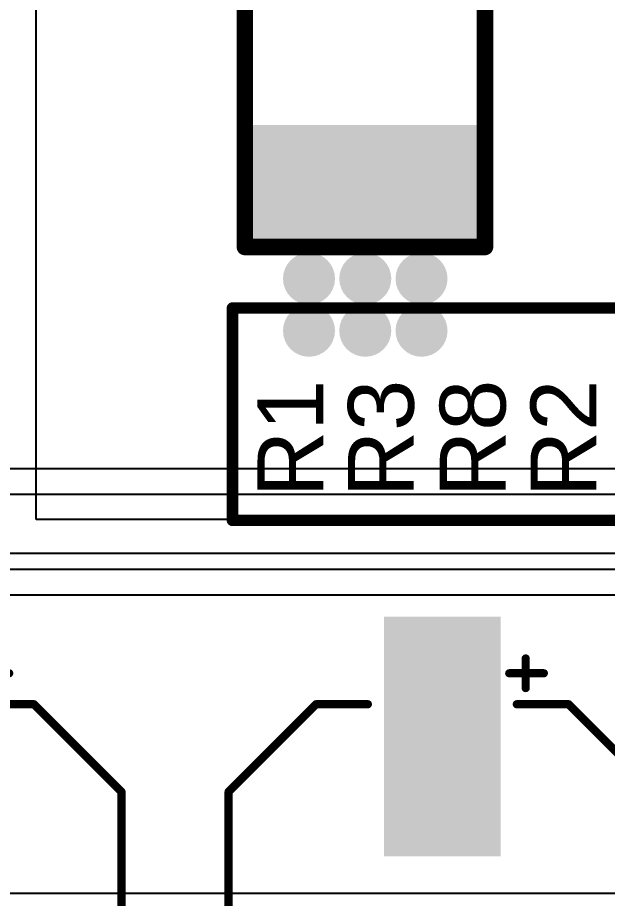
# Model space of a CAD drawing. Header units: millimetres. Extents: x -1.53 to 7.44, y -0.61 to 4.57.
# Drawn here: x -0.824 to -0.466, y 2.585 to 3.121 of the extents above; entities that cross this region are included whole.
import ezdxf

# ---------------------------------------------------------------- set-up
doc = ezdxf.new("R2010")
doc.units = ezdxf.units.MM
doc.header["$MEASUREMENT"] = 0
for name, color, linetype in [('BottomLayer', 5, 'Continuous'), ('BottomSolder', 6, 'Continuous'), ('TopLayer', 1, 'Continuous'), ('TopOverlay', 2, 'Continuous'), ('TopPaste', 8, 'Continuous'), ('TopSolder', 216, 'Continuous'), ('ViaHoleLayer', 16, 'Continuous')]:
    doc.layers.add(name, color=color, linetype=linetype)
doc.styles.add('Arial', font='', dxfattribs={"height": 0.2})
doc.styles.get('Arial').set_extended_font_data('Arial')

# ---------------------------------------------------------------- blocks, each defined once
blk = doc.blocks.new('RES_2512_128')
at = {"layer": 'TopLayer'}
for points in [[(-0.15945, 0.06693), (-0.09646, 0.06693), (-0.09646, -0.06693), (-0.15945, -0.06693)], [(0.09646, 0.06693), (0.15945, 0.06693), (0.15945, -0.06693), (0.09646, -0.06693)]]:
    blk.add_hatch(color=1, dxfattribs=at).paths.add_polyline_path(points)
at = {"layer": 'TopPaste'}
for points in [[(-0.15945, 0.06693), (-0.09646, 0.06693), (-0.09646, -0.06693), (-0.15945, -0.06693)], [(0.09646, 0.06693), (0.15945, 0.06693), (0.15945, -0.06693), (0.09646, -0.06693)]]:
    blk.add_hatch(color=8, dxfattribs=at).paths.add_polyline_path(points)
at = {"layer": 'TopSolder'}
for points in [[(-0.16345, 0.07093), (-0.09246, 0.07093), (-0.09246, -0.07093), (-0.16345, -0.07093)], [(0.09246, 0.07093), (0.16345, 0.07093), (0.16345, -0.07093), (0.09246, -0.07093)]]:
    blk.add_hatch(color=216, dxfattribs=at).paths.add_polyline_path(points)
at = {"layer": 'TopOverlay', "const_width": 0.01}
for points in [[(0.16679, 0.073), (-0.167, 0.073)], [(-0.167, -0.073), (-0.167, 0.073)], [(0.16679, -0.073), (0.16679, 0.073)], [(0.16679, -0.073), (-0.167, -0.073)]]:
    blk.add_lwpolyline(points, dxfattribs=at)
at = {"layer": 'TopOverlay', "const_width": 0.005}
for points in [[(-0.1695, 0.073, 1), (-0.1645, 0.073, 1)], [(-0.1695, 0.073, 1), (-0.1645, 0.073, 1)], [(0.16429, 0.073, 1), (0.16929, 0.073, 1)], [(0.16429, 0.073, 1), (0.16929, 0.073, 1)], [(-0.1695, -0.073, 1), (-0.1645, -0.073, 1)], [(-0.1695, -0.073, 1), (-0.1645, -0.073, 1)], [(0.16429, -0.073, 1), (0.16929, -0.073, 1)], [(0.16429, -0.073, 1), (0.16929, -0.073, 1)]]:
    blk.add_lwpolyline(points, format="xyb", close=True, dxfattribs=at)
blk = doc.blocks.new('50SVPF10M_228')
at = {"layer": 'TopLayer'}
for points in [[(-0.17913, 0.0315), (-0.04134, 0.0315), (-0.04134, -0.0315), (-0.17913, -0.0315)], [(0.04134, 0.0315), (0.17913, 0.0315), (0.17913, -0.0315), (0.04134, -0.0315)]]:
    blk.add_hatch(color=1, dxfattribs=at).paths.add_polyline_path(points)
at = {"layer": 'TopPaste'}
for points in [[(-0.17913, 0.0315), (-0.04134, 0.0315), (-0.04134, -0.0315), (-0.17913, -0.0315)], [(0.04134, 0.0315), (0.17913, 0.0315), (0.17913, -0.0315), (0.04134, -0.0315)]]:
    blk.add_hatch(color=8, dxfattribs=at).paths.add_polyline_path(points)
at = {"layer": 'TopSolder'}
for points in [[(-0.18313, 0.0355), (-0.03734, 0.0355), (-0.03734, -0.0355), (-0.18313, -0.0355)], [(0.03734, 0.0355), (0.18313, 0.0355), (0.18313, -0.0355), (0.03734, -0.0355)]]:
    blk.add_hatch(color=216, dxfattribs=at).paths.add_polyline_path(points)
at = {"layer": 'TopOverlay', "const_width": 0.005}
for points in [[(-0.12992, 0.07677), (-0.07677, 0.12992)], [(0.12992, 0.12992), (-0.07677, 0.12992)], [(0.12992, 0.04528), (0.12992, 0.12992)], [(-0.12992, 0.04528), (-0.12992, 0.07677)], [(-0.14876, 0.04069), (-0.14876, 0.06169)], [(-0.13976, 0.05069), (-0.15776, 0.05069)], [(-0.12992, -0.07677), (-0.12992, -0.04528)], [(0.12992, -0.12992), (0.12992, -0.04528)], [(-0.07677, -0.12992), (-0.12992, -0.07677)], [(0.12992, -0.12992), (-0.07677, -0.12992)]]:
    blk.add_lwpolyline(points, dxfattribs=at)
at = {"layer": 'TopOverlay', "const_width": 0.0025}
for points in [[(-0.07802, 0.12992, 1), (-0.07552, 0.12992, 1)], [(-0.07802, 0.12992, 1), (-0.07552, 0.12992, 1)], [(0.12867, 0.12992, 1), (0.13117, 0.12992, 1)], [(0.12867, 0.12992, 1), (0.13117, 0.12992, 1)], [(-0.13117, 0.07677, 1), (-0.12867, 0.07677, 1)], [(-0.13117, 0.07677, 1), (-0.12867, 0.07677, 1)], [(-0.15001, 0.06169, 1), (-0.14751, 0.06169, 1)], [(-0.15901, 0.05069, 1), (-0.15651, 0.05069, 1)], [(-0.14101, 0.05069, 1), (-0.13851, 0.05069, 1)], [(-0.15001, 0.04069, 1), (-0.14751, 0.04069, 1)], [(-0.13117, 0.04528, 1), (-0.12867, 0.04528, 1)], [(0.12867, 0.04528, 1), (0.13117, 0.04528, 1)], [(-0.13117, -0.04528, 1), (-0.12867, -0.04528, 1)], [(0.12867, -0.04528, 1), (0.13117, -0.04528, 1)], [(-0.13117, -0.07677, 1), (-0.12867, -0.07677, 1)], [(-0.13117, -0.07677, 1), (-0.12867, -0.07677, 1)], [(-0.07802, -0.12992, 1), (-0.07552, -0.12992, 1)], [(-0.07802, -0.12992, 1), (-0.07552, -0.12992, 1)], [(0.12867, -0.12992, 1), (0.13117, -0.12992, 1)], [(0.12867, -0.12992, 1), (0.13117, -0.12992, 1)]]:
    blk.add_lwpolyline(points, format="xyb", close=True, dxfattribs=at)
blk = doc.blocks.new('50SVPF10M_229')
at = {"layer": 'TopLayer'}
for points in [[(-0.17913, 0.0315), (-0.04134, 0.0315), (-0.04134, -0.0315), (-0.17913, -0.0315)], [(0.04134, 0.0315), (0.17913, 0.0315), (0.17913, -0.0315), (0.04134, -0.0315)]]:
    blk.add_hatch(color=1, dxfattribs=at).paths.add_polyline_path(points)
at = {"layer": 'TopPaste'}
for points in [[(-0.17913, 0.0315), (-0.04134, 0.0315), (-0.04134, -0.0315), (-0.17913, -0.0315)], [(0.04134, 0.0315), (0.17913, 0.0315), (0.17913, -0.0315), (0.04134, -0.0315)]]:
    blk.add_hatch(color=8, dxfattribs=at).paths.add_polyline_path(points)
at = {"layer": 'TopSolder'}
for points in [[(-0.18313, 0.0355), (-0.03734, 0.0355), (-0.03734, -0.0355), (-0.18313, -0.0355)], [(0.03734, 0.0355), (0.18313, 0.0355), (0.18313, -0.0355), (0.03734, -0.0355)]]:
    blk.add_hatch(color=216, dxfattribs=at).paths.add_polyline_path(points)
at = {"layer": 'TopOverlay', "const_width": 0.005}
for points in [[(-0.12992, 0.07677), (-0.07677, 0.12992)], [(0.12992, 0.12992), (-0.07677, 0.12992)], [(0.12992, 0.04528), (0.12992, 0.12992)], [(-0.12992, 0.04528), (-0.12992, 0.07677)], [(-0.14876, 0.04069), (-0.14876, 0.06169)], [(-0.13976, 0.05069), (-0.15776, 0.05069)], [(-0.12992, -0.07677), (-0.12992, -0.04528)], [(0.12992, -0.12992), (0.12992, -0.04528)], [(-0.07677, -0.12992), (-0.12992, -0.07677)], [(0.12992, -0.12992), (-0.07677, -0.12992)]]:
    blk.add_lwpolyline(points, dxfattribs=at)
at = {"layer": 'TopOverlay', "const_width": 0.0025}
for points in [[(-0.07802, 0.12992, 1), (-0.07552, 0.12992, 1)], [(-0.07802, 0.12992, 1), (-0.07552, 0.12992, 1)], [(0.12867, 0.12992, 1), (0.13117, 0.12992, 1)], [(0.12867, 0.12992, 1), (0.13117, 0.12992, 1)], [(-0.13117, 0.07677, 1), (-0.12867, 0.07677, 1)], [(-0.13117, 0.07677, 1), (-0.12867, 0.07677, 1)], [(-0.15001, 0.06169, 1), (-0.14751, 0.06169, 1)], [(-0.15901, 0.05069, 1), (-0.15651, 0.05069, 1)], [(-0.14101, 0.05069, 1), (-0.13851, 0.05069, 1)], [(-0.15001, 0.04069, 1), (-0.14751, 0.04069, 1)], [(-0.13117, 0.04528, 1), (-0.12867, 0.04528, 1)], [(0.12867, 0.04528, 1), (0.13117, 0.04528, 1)], [(-0.13117, -0.04528, 1), (-0.12867, -0.04528, 1)], [(0.12867, -0.04528, 1), (0.13117, -0.04528, 1)], [(-0.13117, -0.07677, 1), (-0.12867, -0.07677, 1)], [(-0.13117, -0.07677, 1), (-0.12867, -0.07677, 1)], [(-0.07802, -0.12992, 1), (-0.07552, -0.12992, 1)], [(-0.07802, -0.12992, 1), (-0.07552, -0.12992, 1)], [(0.12867, -0.12992, 1), (0.13117, -0.12992, 1)], [(0.12867, -0.12992, 1), (0.13117, -0.12992, 1)]]:
    blk.add_lwpolyline(points, format="xyb", close=True, dxfattribs=at)

msp = doc.modelspace()

# ---------------------------------------------------------------- hatches: boundary and pattern name
at = {"layer": 'BottomLayer'}
h = msp.add_hatch(color=5, dxfattribs=at)
edge = h.paths.add_edge_path()
edge.add_arc((-0.64701, 2.962), 0.01181, 0, 360)
h = msp.add_hatch(color=5, dxfattribs=at)
edge = h.paths.add_edge_path()
edge.add_arc((-0.6128, 2.962), 0.01181, 0, 360)
h = msp.add_hatch(color=5, dxfattribs=at)
edge = h.paths.add_edge_path()
edge.add_arc((-0.5786, 2.962), 0.01181, 0, 360)
h = msp.add_hatch(color=5, dxfattribs=at)
edge = h.paths.add_edge_path()
edge.add_arc((-0.64701, 2.9303), 0.01181, 0, 360)
h = msp.add_hatch(color=5, dxfattribs=at)
edge = h.paths.add_edge_path()
edge.add_arc((-0.6128, 2.9303), 0.01181, 0, 360)
h = msp.add_hatch(color=5, dxfattribs=at)
edge = h.paths.add_edge_path()
edge.add_arc((-0.5786, 2.9303), 0.01181, 0, 360)
at = {"layer": 'BottomSolder'}
h = msp.add_hatch(color=6, dxfattribs=at)
edge = h.paths.add_edge_path()
edge.add_arc((-0.64701, 2.962), 0.01581, 0, 360)
h = msp.add_hatch(color=6, dxfattribs=at)
edge = h.paths.add_edge_path()
edge.add_arc((-0.6128, 2.962), 0.01581, 0, 360)
h = msp.add_hatch(color=6, dxfattribs=at)
edge = h.paths.add_edge_path()
edge.add_arc((-0.5786, 2.962), 0.01581, 0, 360)
h = msp.add_hatch(color=6, dxfattribs=at)
edge = h.paths.add_edge_path()
edge.add_arc((-0.64701, 2.9303), 0.01581, 0, 360)
h = msp.add_hatch(color=6, dxfattribs=at)
edge = h.paths.add_edge_path()
edge.add_arc((-0.6128, 2.9303), 0.01581, 0, 360)
h = msp.add_hatch(color=6, dxfattribs=at)
edge = h.paths.add_edge_path()
edge.add_arc((-0.5786, 2.9303), 0.01581, 0, 360)
at = {"layer": 'TopLayer'}
h = msp.add_hatch(color=1, dxfattribs=at)
edge = h.paths.add_edge_path()
edge.add_arc((-0.64701, 2.962), 0.01181, 0, 360)
h = msp.add_hatch(color=1, dxfattribs=at)
edge = h.paths.add_edge_path()
edge.add_arc((-0.6128, 2.962), 0.01181, 0, 360)
h = msp.add_hatch(color=1, dxfattribs=at)
edge = h.paths.add_edge_path()
edge.add_arc((-0.5786, 2.962), 0.01181, 0, 360)
h = msp.add_hatch(color=1, dxfattribs=at)
edge = h.paths.add_edge_path()
edge.add_arc((-0.64701, 2.9303), 0.01181, 0, 360)
h = msp.add_hatch(color=1, dxfattribs=at)
edge = h.paths.add_edge_path()
edge.add_arc((-0.6128, 2.9303), 0.01181, 0, 360)
h = msp.add_hatch(color=1, dxfattribs=at)
edge = h.paths.add_edge_path()
edge.add_arc((-0.5786, 2.9303), 0.01181, 0, 360)
at = {"layer": 'TopSolder'}
h = msp.add_hatch(color=216, dxfattribs=at)
edge = h.paths.add_edge_path()
edge.add_arc((-0.64701, 2.962), 0.01581, 0, 360)
h = msp.add_hatch(color=216, dxfattribs=at)
edge = h.paths.add_edge_path()
edge.add_arc((-0.6128, 2.962), 0.01581, 0, 360)
h = msp.add_hatch(color=216, dxfattribs=at)
edge = h.paths.add_edge_path()
edge.add_arc((-0.5786, 2.962), 0.01581, 0, 360)
h = msp.add_hatch(color=216, dxfattribs=at)
edge = h.paths.add_edge_path()
edge.add_arc((-0.64701, 2.9303), 0.01581, 0, 360)
h = msp.add_hatch(color=216, dxfattribs=at)
edge = h.paths.add_edge_path()
edge.add_arc((-0.6128, 2.9303), 0.01581, 0, 360)
h = msp.add_hatch(color=216, dxfattribs=at)
edge = h.paths.add_edge_path()
edge.add_arc((-0.5786, 2.9303), 0.01581, 0, 360)
at = {"layer": 'ViaHoleLayer'}
h = msp.add_hatch(color=16, dxfattribs=at)
edge = h.paths.add_edge_path()
edge.add_arc((-0.64701, 2.962), 0.00591, 0, 360)
h = msp.add_hatch(color=16, dxfattribs=at)
edge = h.paths.add_edge_path()
edge.add_arc((-0.6128, 2.962), 0.00591, 0, 360)
h = msp.add_hatch(color=16, dxfattribs=at)
edge = h.paths.add_edge_path()
edge.add_arc((-0.5786, 2.962), 0.00591, 0, 360)
h = msp.add_hatch(color=16, dxfattribs=at)
edge = h.paths.add_edge_path()
edge.add_arc((-0.64701, 2.9303), 0.00591, 0, 360)
h = msp.add_hatch(color=16, dxfattribs=at)
edge = h.paths.add_edge_path()
edge.add_arc((-0.6128, 2.9303), 0.00591, 0, 360)
h = msp.add_hatch(color=16, dxfattribs=at)
edge = h.paths.add_edge_path()
edge.add_arc((-0.5786, 2.9303), 0.00591, 0, 360)

# ---------------------------------------------------------------- linework, layer by layer
at = {"layer": 'BottomLayer'}
for p, q in [((-0.35885, 2.84629), (-1.063, 2.84629)), ((-1.063, 2.831), (-0.35251, 2.831)), ((-0.119, 2.785), (-1.063, 2.785)), ((-1.063, 2.76971), (-0.119, 2.76971))]:
    msp.add_line(p, q, dxfattribs=at)
at = {"layer": 'TopLayer'}
for p, q in [((-0.81287, 2.81543), (-0.81287, 3.13927)), ((-0.1718, 2.81543), (-0.81287, 2.81543)), ((-0.847, 2.795), (-0.122, 2.795)), ((-0.122, 2.588), (-1.3, 2.588))]:
    msp.add_line(p, q, dxfattribs=at)
at = {"layer": 'TopOverlay', "const_width": 0.007}
for points in [[(-0.69356, 2.94411), (-0.34674, 2.94411)], [(-0.69356, 2.815), (-0.69356, 2.94411)], [(-0.69356, 2.815), (-0.34674, 2.815)]]:
    msp.add_lwpolyline(points, dxfattribs=at)
at = {"layer": 'TopOverlay', "const_width": 0.0035}
for points in [[(-0.69531, 2.94411, 1), (-0.69181, 2.94411, 1)], [(-0.69531, 2.94411, 1), (-0.69181, 2.94411, 1)], [(-0.69531, 2.815, 1), (-0.69181, 2.815, 1)], [(-0.69531, 2.815, 1), (-0.69181, 2.815, 1)]]:
    msp.add_lwpolyline(points, format="xyb", close=True, dxfattribs=at)

# ---------------------------------------------------------------- block references
at = {"rotation": 270}
for name, p in [('RES_2512_128', (-0.613, 3.148)), ('50SVPF10M_228', (-0.89096, 2.57323)), ('50SVPF10M_229', (-0.56596, 2.57323))]:
    msp.add_blockref(name, p, dxfattribs=at)

# ---------------------------------------------------------------- texts
at = {"layer": 'TopOverlay', "style": 'Arial'}
for s, p in [('R3', (-0.58332, 2.82909)), ('R8', (-0.52751, 2.82909)), ('R1', (-0.63832, 2.82909)), ('R2', (-0.47233, 2.82909))]:
    msp.add_text(s, height=0.04, rotation=90, dxfattribs=at).set_placement(p)

doc.saveas('drawing.dxf')
